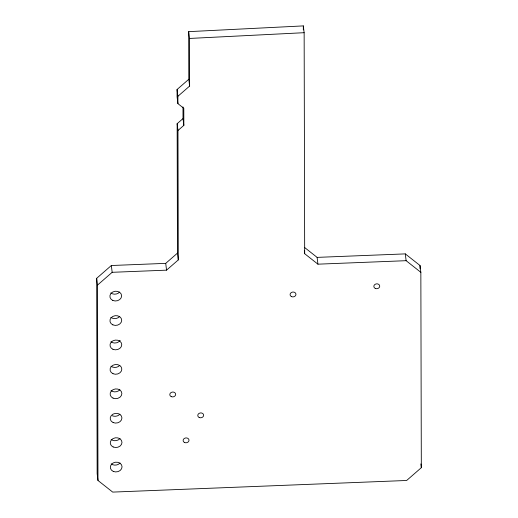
<?xml version="1.0" encoding="UTF-8"?>
<svg xmlns="http://www.w3.org/2000/svg" width="518" height="518" viewBox="0 0 518 518"><rect width="100%" height="100%" fill="white"/><g stroke="black" fill="none" stroke-linecap="round" stroke-linejoin="round"><path stroke-width="0.78" d="M97.973 480.471L97.501 285.101L112.166 272.306L166.55 270.156L178.283 259.926L177.972 130.491L183.838 125.375L183.793 108.281L177.907 103.632L177.085 96.834L177.065 89.51L188.798 79.273L188.681 31.65L303.321 25.9L304.144 32.699L304.681 253.71L317.935 264.174L406.118 260.69L420.849 272.319L421.322 467.689L406.656 480.477L112.704 492.1L97.973 480.471L97.151 473.672L96.678 278.302L111.344 265.514L165.728 263.364L177.46 253.127L177.15 123.698L183.016 118.583L182.983 106.928M177.907 103.632L177.888 96.303L189.62 86.072L189.504 38.449L188.681 31.65M189.504 38.449L304.144 32.699M304.487 247.41L317.113 257.381L405.296 253.891L420.027 265.52L420.849 272.319M405.296 253.891L406.118 260.69M420.862 463.914L421.322 467.689M317.113 257.381L317.935 264.174M304.312 250.686L304.681 253.71M188.798 79.273L189.62 86.072M183.016 118.583L183.838 125.375M177.065 89.51L177.888 96.303M177.15 123.698L177.972 130.491M177.46 253.127L178.283 259.926M165.728 263.364L166.55 270.156M111.344 265.514L112.166 272.306M96.678 278.302L97.501 285.101M420.027 265.52L420.033 268.751M303.321 25.9L303.328 29.934M120.027 463.034A5.892 4.876 -6.9 0 1 111.202 463.869M119.969 438.61A5.892 4.876 -6.9 0 1 111.143 439.452M119.911 414.193A5.892 4.876 -6.9 0 1 112.302 415.753M119.852 389.769A5.892 4.876 -6.9 0 1 111.02 390.604M119.794 365.345A5.892 4.876 -6.9 0 1 110.962 366.187M120.15 340.384A5.892 4.876 -6.9 0 1 110.904 341.763M119.671 316.504A5.892 4.876 -6.9 0 1 110.846 317.346M119.613 292.081A5.892 4.876 -6.9 0 1 110.787 292.923M113.241 471.393A5.892 4.876 -6.9 0 0 122.054 466.815A5.892 4.876 -6.9 0 0 113.222 462.937A5.892 4.876 -6.9 0 0 113.241 471.393M113.183 446.976A5.892 4.876 -6.9 0 0 121.989 442.398A5.892 4.876 -6.9 0 0 113.164 438.513A5.892 4.876 -6.9 0 0 113.183 446.976M113.125 422.552A5.892 4.876 -6.9 0 0 121.931 417.974A5.892 4.876 -6.9 0 0 113.105 414.096A5.892 4.876 -6.9 0 0 113.125 422.552M113.066 398.128A5.892 4.876 -6.9 0 0 121.872 393.55A5.892 4.876 -6.9 0 0 113.047 389.672A5.892 4.876 -6.9 0 0 113.066 398.128M113.008 373.711A5.892 4.876 -6.9 0 0 121.814 369.133A5.892 4.876 -6.9 0 0 112.982 365.248A5.892 4.876 -6.9 0 0 113.008 373.711M112.943 349.287A5.892 4.876 -6.9 0 0 121.756 344.71A5.892 4.876 -6.9 0 0 112.924 340.831A5.892 4.876 -6.9 0 0 112.943 349.287M112.885 324.87A5.892 4.876 -6.9 0 0 121.698 320.286A5.892 4.876 -6.9 0 0 112.866 316.407A5.892 4.876 -6.9 0 0 112.885 324.87M112.827 300.446A5.892 4.876 -6.9 0 0 121.633 295.869A5.892 4.876 -6.9 0 0 112.807 291.984A5.892 4.876 -6.9 0 0 112.827 300.446M184.609 442.527A2.946 2.435 -6.9 0 0 189.012 440.235A2.946 2.435 -6.9 0 0 184.596 438.293A2.946 2.435 -6.9 0 0 184.609 442.527M199.242 417.521A2.946 2.435 -6.9 0 0 203.652 415.235A2.946 2.435 -6.9 0 0 199.236 413.293A2.946 2.435 -6.9 0 0 199.242 417.521M171.264 396.646A2.946 2.435 -6.9 0 0 175.673 394.36A2.946 2.435 -6.9 0 0 171.257 392.417A2.946 2.435 -6.9 0 0 171.264 396.646M291.556 296.639A2.946 2.435 -6.9 0 0 295.959 294.353A2.946 2.435 -6.9 0 0 291.543 292.411A2.946 2.435 -6.9 0 0 291.556 296.639M375.317 288.448A2.946 2.435 -6.9 0 0 379.726 286.156A2.946 2.435 -6.9 0 0 375.31 284.214A2.946 2.435 -6.9 0 0 375.317 288.448"/></g></svg>
